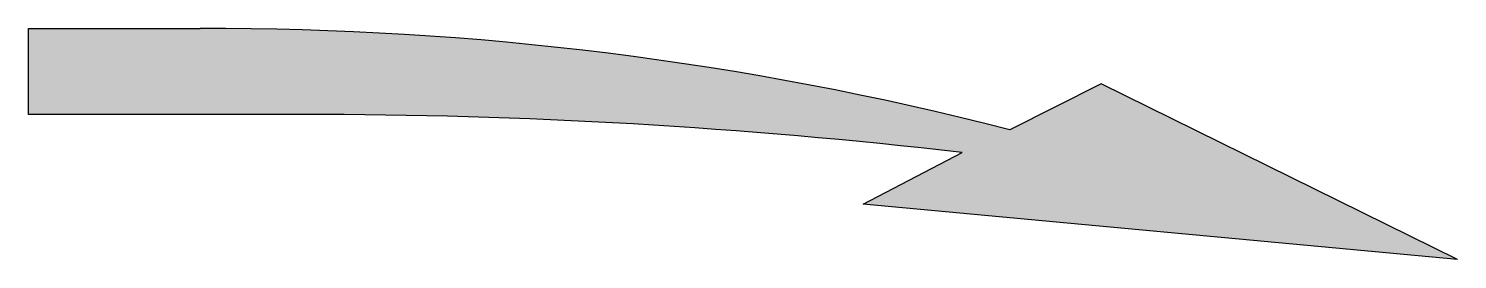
# Model space of a CAD drawing. Header units: metres. Extents: x 0 to 7.5, y -0.99 to 0.23.
import ezdxf

# ---------------------------------------------------------------- set-up
doc = ezdxf.new("R2010")
doc.units = ezdxf.units.M
doc.header["$LTSCALE"] = 0.2

msp = doc.modelspace()

# ---------------------------------------------------------------- hatches: boundary and pattern name
at = {"linetype": 'Continuous', "true_color": 0xfaf528}
msp.add_hatch(color=2, dxfattribs=at).paths.add_polyline_path([(7.5, -0.985), (5.63, -0.065), (5.15, -0.305, 0.06388), (0.9, 0.225), (0, 0.225), (0, -0.225), (1.4399, -0.225, -0.028877), (4.9, -0.425), (4.38, -0.695)])

# ---------------------------------------------------------------- linework, layer by layer
at = {"color": 2, "linetype": 'Continuous', "true_color": 0xfaf528}
for p, q in [((0, 0.225), (0.9, 0.225)), ((0, -0.225), (0, 0.225)), ((5.63, -0.065), (5.15, -0.305)), ((7.5, -0.985), (5.63, -0.065)), ((1.44, -0.225), (0, -0.225)), ((4.38, -0.695), (4.9, -0.425)), ((7.5, -0.985), (4.38, -0.695))]:
    msp.add_line(p, q, dxfattribs=at)
for centre, radius, start, end in [((0.9593, -16.6049), 16.83, 75.58141, 90.20174), ((1.4399, -30.255), 30.03, 83.38368, 89.99989)]:
    msp.add_arc(centre, radius, start, end, dxfattribs=at)

doc.saveas('drawing.dxf')
